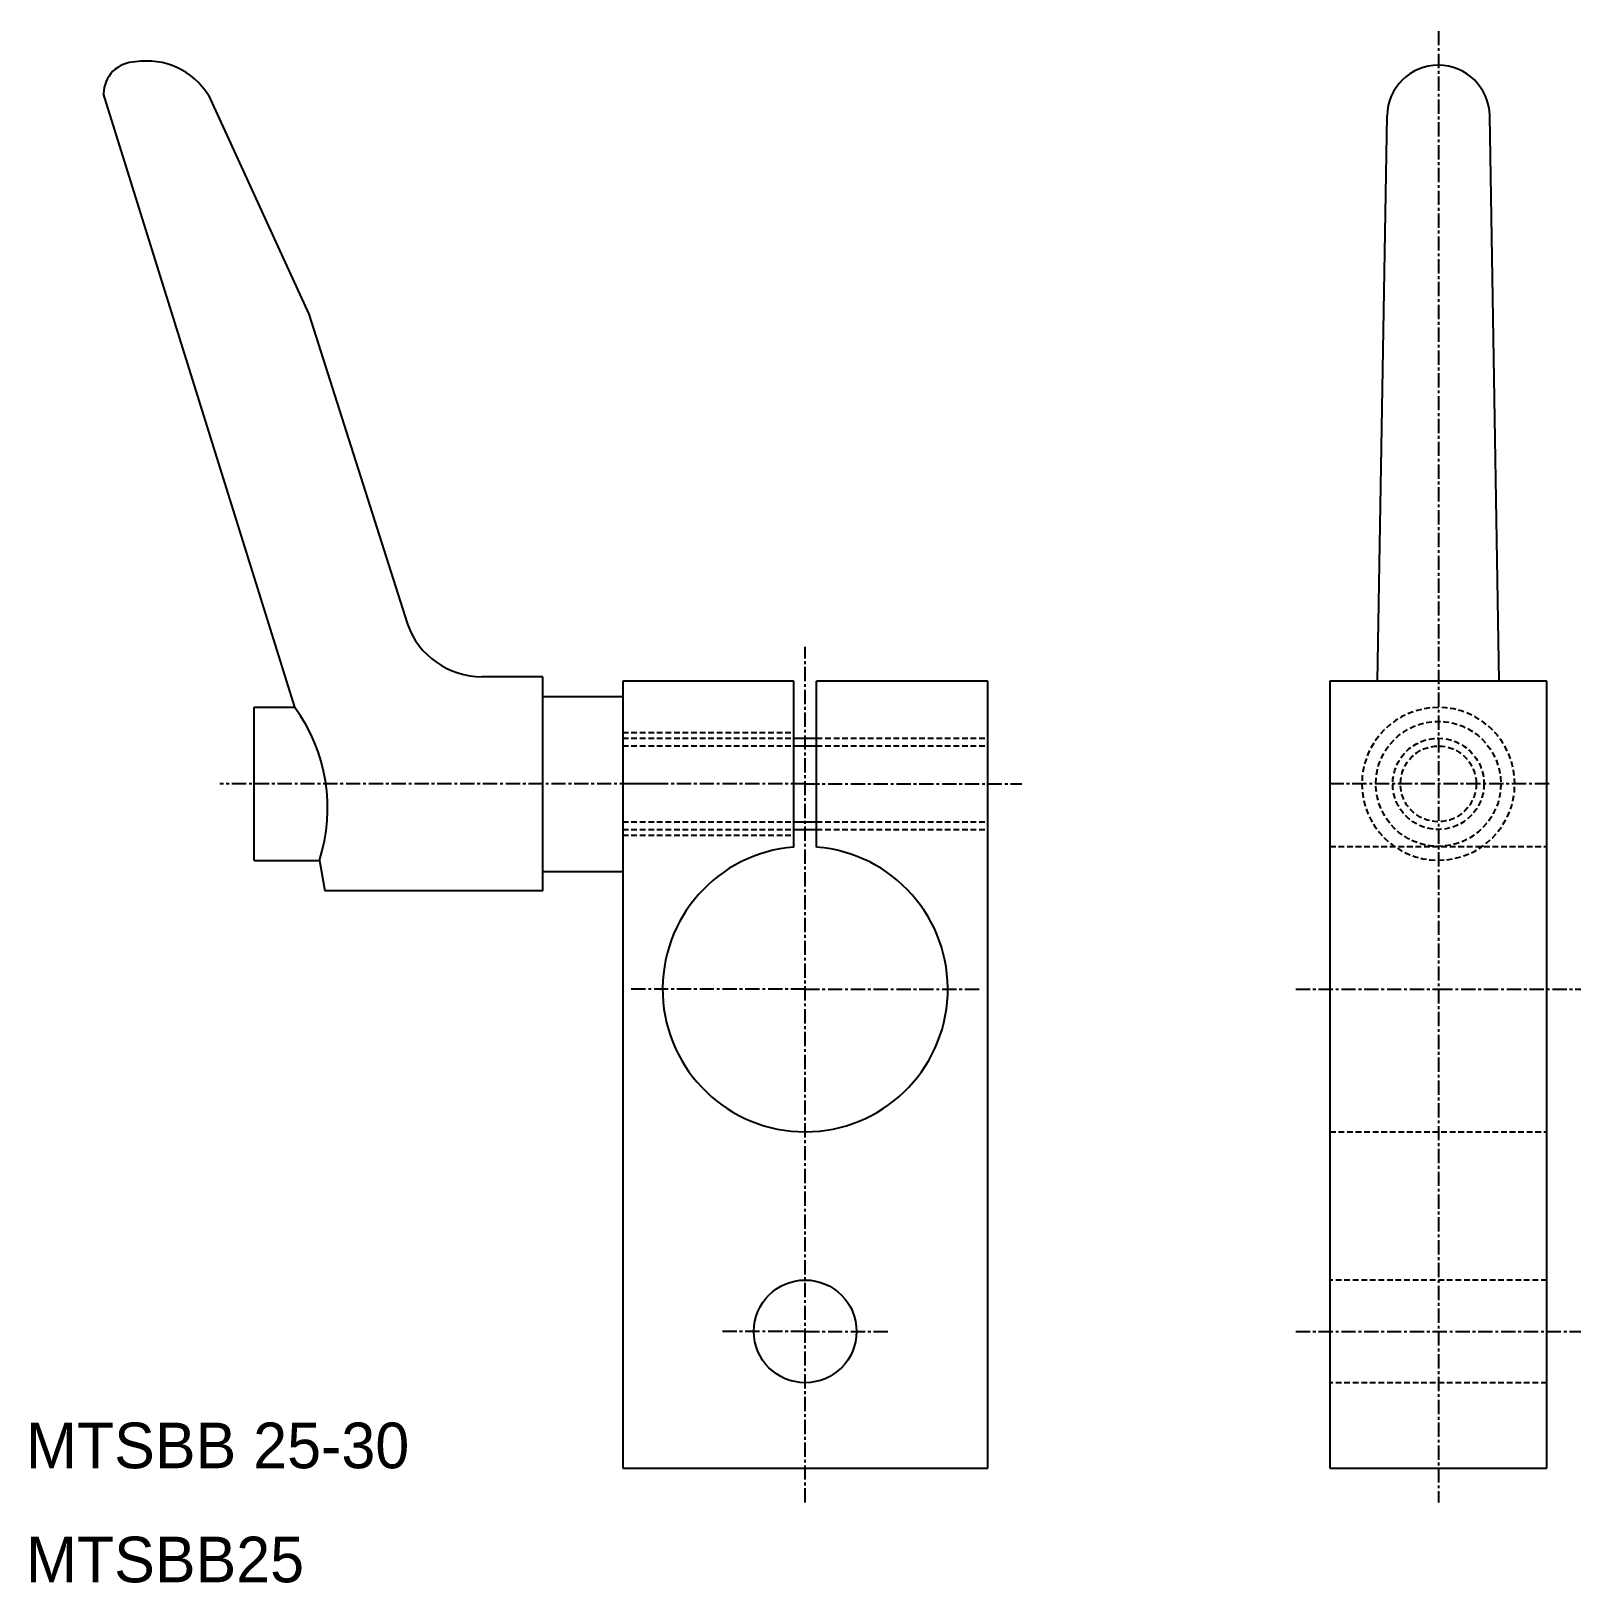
# Model space of a CAD drawing. Extents: x 10 to 146, y 10 to 146.
import ezdxf

# ---------------------------------------------------------------- set-up
doc = ezdxf.new("R2010")
doc.units = 0
doc.linetypes.add('CENTER', pattern=[2, 1.25, -0.25, 0.25, -0.25])
doc.linetypes.add('DASHED', pattern=[0.75, 0.5, -0.25])
doc.layers.get('0').update_dxf_attribs({"linetype": 'CONTINUOUS'})
doc.layers.add('CENTER', color=1, linetype='CENTER')

msp = doc.modelspace()

# ---------------------------------------------------------------- linework, layer by layer
at = {"color": 7, "linetype": 'CONTINUOUS'}
for p, q in [((33.56, 86.71), (16.8, 140.49)), ((25.98, 140.39), (34.8, 121.17)), ((128.47, 89), (129.3, 138.58)), ((139.13, 89), (138.3, 138.58)), ((34.8, 121.17), (43.43, 94)), ((55.3, 89.39), (49.98, 89.39)), ((55.3, 87.67), (55.3, 89.39)), ((62.3, 89), (62.3, 20)), ((77.3, 89), (62.3, 89)), ((77.3, 84), (77.3, 89)), ((94.3, 89), (79.3, 89)), ((79.3, 84), (79.3, 89)), ((94.3, 20), (94.3, 89)), ((124.3, 89), (124.3, 20)), ((128.47, 89), (124.3, 89)), ((139.13, 89), (128.47, 89)), ((143.3, 89), (139.13, 89)), ((143.3, 20), (143.3, 89)), ((55.3, 72.33), (55.3, 87.67)), ((55.3, 87.67), (62.3, 87.67)), ((30, 73.29), (30, 86.71)), ((30, 86.71), (33.56, 86.71)), ((77.3, 83.32), (77.3, 84)), ((77.3, 84), (79.3, 84)), ((77.3, 76.68), (77.3, 83.32)), ((79.3, 83.32), (79.3, 84)), ((79.3, 76.68), (79.3, 83.32)), ((77.3, 76), (77.3, 76.68)), ((79.3, 76), (79.3, 76.68)), ((77.3, 76), (79.3, 76)), ((77.3, 74.46), (77.3, 76)), ((79.3, 74.46), (79.3, 76)), ((30, 73.29), (35.72, 73.29)), ((35.72, 73.29), (36.18, 70.61)), ((55.3, 72.33), (62.3, 72.33)), ((55.3, 70.61), (55.3, 72.33)), ((55.3, 70.61), (36.18, 70.61)), ((62.3, 20), (94.3, 20)), ((124.3, 20), (143.3, 20))]:
    msp.add_line(p, q, dxfattribs=at)
at = {"color": 3, "linetype": 'DASHED'}
for p, q in [((62.3, 84.5), (77.3, 84.5)), ((62.3, 84), (77.3, 84)), ((62.3, 83.32), (77.3, 83.32)), ((79.3, 84), (94.3, 84)), ((79.3, 83.32), (94.3, 83.32)), ((62.3, 76.68), (77.3, 76.68)), ((79.3, 76.68), (94.3, 76.68)), ((62.3, 76), (77.3, 76)), ((62.3, 75.5), (77.3, 75.5)), ((79.3, 76), (94.3, 76)), ((124.3, 74.5), (143.3, 74.5)), ((124.3, 49.5), (143.3, 49.5)), ((143.3, 36.5), (124.3, 36.5)), ((143.3, 27.5), (124.3, 27.5))]:
    msp.add_line(p, q, dxfattribs=at)
at = {"color": 3, "linetype": 'CONTINUOUS'}
for p, q in [((77.3, 83.32), (79.3, 83.32)), ((77.3, 76.68), (79.3, 76.68))]:
    msp.add_line(p, q, dxfattribs=at)
at = {"color": 3, "linetype": 'DASHED'}
for radius in [5.48, 4, 3.32]:
    msp.add_circle((133.8, 80), radius, dxfattribs=at)
at = {"color": 7, "linetype": 'CONTINUOUS'}
msp.add_circle((78.3, 32), 4.5, dxfattribs=at)
for centre, radius, start, end in [((19.6, 140.49), 2.8, 90, 180), ((20.6, 137.02), 6.35, 32.0638, 99.0483), ((133.8, 138.5), 4.5, 0.9599, 179.0401), ((49.98, 96.35), 6.96, 199.7229, 270), ((21.47, 77.88), 14.97, 342.1488, 36.1383), ((78.3, 62), 12.5, 94.5886, 85.4114)]:
    msp.add_arc(centre, radius, start, end, dxfattribs=at)
at = {"color": 3, "linetype": 'DASHED'}
for start, end in [(90, 270), (270, 90)]:
    msp.add_arc((133.8, 80), 6.7, start, end, dxfattribs=at)
at = {"layer": 'CENTER', "color": 1, "linetype": 'CENTER'}
for p, q in [((133.8, 146), (133.8, 80)), ((78.3, 17), (78.3, 92)), ((65.3, 80), (27, 80)), ((78.3, 80), (62.3, 80)), ((78.3, 80), (97.3, 80)), ((143.5, 80), (124.1, 80)), ((133.8, 80), (133.8, 17)), ((78.3, 62), (62.8, 62)), ((78.3, 62), (93.8, 62)), ((121.3, 62), (133.8, 62)), ((133.8, 62), (146.3, 62)), ((78.3, 32), (70.8, 32)), ((78.3, 32), (85.8, 32)), ((121.3, 32), (146.3, 32))]:
    msp.add_line(p, q, dxfattribs=at)

# ---------------------------------------------------------------- texts
at = {"color": 7, "linetype": 'CONTINUOUS'}
for s, p in [('MTSBB 25-30', (10, 20)), ('MTSBB25', (10, 10))]:
    msp.add_text(s, height=4, dxfattribs=at).set_placement(p)

doc.saveas('drawing.dxf')
